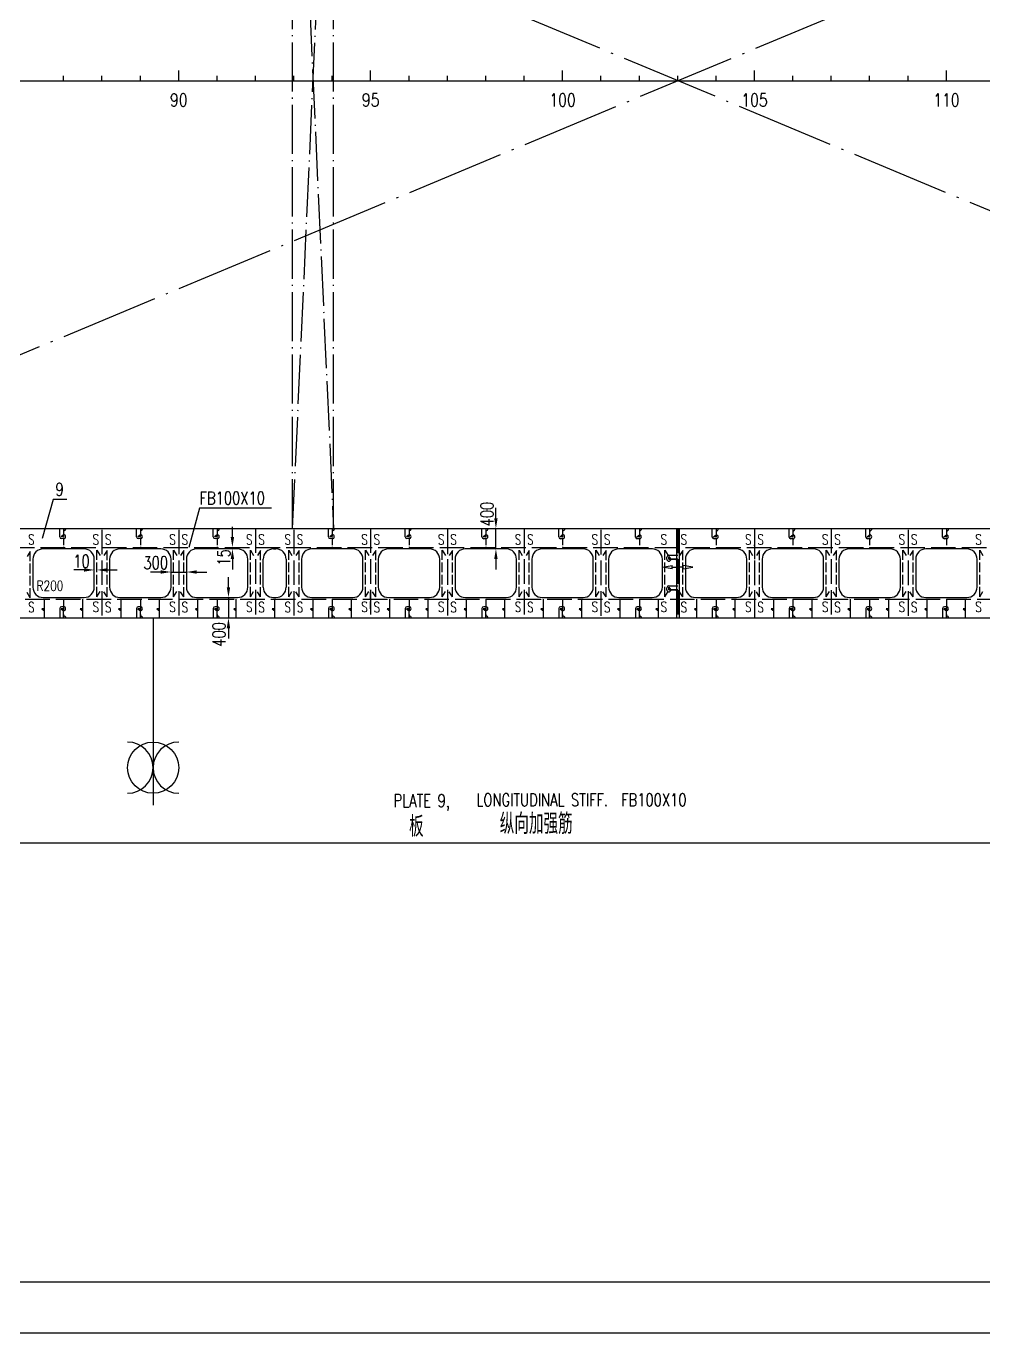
# Model space of a CAD drawing. Extents: x 373818 to 564480, y 322172 to 634257.
# Drawn here: x 489719 to 508432, y 548557 to 574099 of the extents above; entities that cross this region are included whole.
import ezdxf
from ezdxf.enums import TextEntityAlignment as Align

# ---------------------------------------------------------------- set-up
doc = ezdxf.new("R2010")
doc.units = 0
doc.header["$LTSCALE"] = 40
doc.header["$MEASUREMENT"] = 0
for name, pattern in [('ACAD_ISO02W100', [15, 12, -3]), ('ACAD_ISO04W100', [30.5, 24, -3, 0.5, -3]), ('ACAD_ISO05W100', [34, 24, -3, 0.5, -3, 0.5, -3])]:
    doc.linetypes.add(name, pattern=pattern)
doc.layers.get('0').update_dxf_attribs({"linetype": 'CONTINUOUS'})
doc.layers.get('DEFPOINTS').update_dxf_attribs({"linetype": 'CONTINUOUS'})
for name, color, linetype in [('01CONTINUOUS', 2, 'CONTINUOUS'), ('11', 7, 'CONTINUOUS'), ('BT_ENG', 7, 'CONTINUOUS'), ('C-CEN', 4, 'ACAD_ISO04W100'), ('C-DAS', 4, 'ACAD_ISO02W100'), ('CON-SIGN', 5, 'CONTINUOUS'), ('FRAME', 7, 'CONTINUOUS'), ('Y-CON', 2, 'CONTINUOUS'), ('Y-DAS', 2, 'ACAD_ISO02W100'), ('Y-PH', 2, 'ACAD_ISO05W100')]:
    doc.layers.add(name, color=color, linetype=linetype)
doc.styles.add('ROMANS', font='romans.shx', dxfattribs={"width": 0.75, "height": 250, "bigfont": 'hzdx.shx'})

# ---------------------------------------------------------------- blocks, each defined once
blk = doc.blocks.new('_CLOSEDBLANK')
at = {"color": 0, "linetype": 'ByBlock'}
for p, q in [((-1, 0.17), (0, 0)), ((-1, 0.17), (-1, -0.17)), ((0, 0), (-1, -0.17))]:
    blk.add_line(p, q, dxfattribs=at)

msp = doc.modelspace()

# ---------------------------------------------------------------- linework, layer by layer
for p, q in [((492700.32, 573030.69), (492700.32, 573230.69)), ((496450.32, 573030.69), (496450.32, 573230.69)), ((500200.32, 573030.69), (500200.32, 573230.69)), ((503950.32, 573030.69), (503950.32, 573230.69)), ((507700.32, 573030.69), (507700.32, 573230.69)), ((481450.32, 573030.69), (523450.32, 573030.69)), ((490450.32, 573030.69), (490450.32, 573130.69)), ((491200.32, 573030.69), (491200.32, 573130.69)), ((491950.32, 573030.69), (491950.32, 573130.69)), ((493450.32, 573030.69), (493450.32, 573130.69)), ((494200.32, 573030.69), (494200.32, 573130.69)), ((494950.32, 573030.69), (494950.32, 573130.69)), ((495700.32, 573030.69), (495700.32, 573130.69)), ((497200.32, 573030.69), (497200.32, 573130.69)), ((497950.32, 573030.69), (497950.32, 573130.69)), ((498700.32, 573030.69), (498700.32, 573130.69)), ((499450.32, 573030.69), (499450.32, 573130.69)), ((500950.32, 573030.69), (500950.32, 573130.69)), ((501700.32, 573030.69), (501700.32, 573130.69)), ((502450.32, 573030.69), (502450.32, 573130.69)), ((503200.32, 573030.69), (503200.32, 573130.69)), ((504700.32, 573030.69), (504700.32, 573130.69)), ((505450.32, 573030.69), (505450.32, 573130.69)), ((506200.32, 573030.69), (506200.32, 573130.69)), ((506950.32, 573030.69), (506950.32, 573130.69)), ((490247.54, 564845.67), (490034.8, 564080.94)), ((490512.82, 564845.67), (490247.54, 564845.67)), ((493108.41, 564675.42), (492895.68, 563910.69)), ((494513.7, 564675.42), (493108.41, 564675.42)), ((490450.32, 564080.69), (490410.32, 564080.69)), ((491950.32, 564080.69), (491910.32, 564080.69)), ((493450.32, 564080.69), (493410.32, 564080.69)), ((495700.32, 564080.69), (495660.32, 564080.69)), ((497200.32, 564080.69), (497160.32, 564080.69)), ((498700.32, 564078.93), (498660.32, 564078.93)), ((500200.32, 564078.93), (500160.32, 564078.93)), ((501700.32, 564077.17), (501660.32, 564077.17)), ((503200.32, 564077.17), (503160.32, 564077.17)), ((504700.32, 564077.17), (504660.32, 564077.17)), ((506200.32, 564077.17), (506160.32, 564077.17)), ((507700.32, 564077.17), (507660.32, 564077.17)), ((502237.1, 563680.69), (502237.1, 563720.69)), ((494800.32, 563680.69), (494800.32, 563130.69)), ((502237.1, 563080.69), (502237.1, 563120.69)), ((490450.32, 562750.69), (490410.32, 562750.69)), ((491950.32, 562750.69), (491910.32, 562750.69)), ((493450.32, 562750.69), (493410.32, 562750.69)), ((495700.32, 562750.69), (495660.32, 562750.69)), ((497200.32, 562750.69), (497160.32, 562750.69)), ((498700.32, 562750.69), (498660.32, 562750.69)), ((500200.32, 562750.69), (500160.32, 562750.69)), ((501700.32, 562750.69), (501660.32, 562750.69)), ((503200.32, 562750.69), (503160.32, 562750.69)), ((504700.32, 562750.69), (504660.32, 562750.69)), ((506200.32, 562750.69), (506160.32, 562750.69)), ((507700.32, 562750.69), (507660.32, 562750.69)), ((492199.82, 562530.69), (492199.82, 558870.3)), ((545200.32, 558131.38), (455200.32, 558131.38))]:
    msp.add_line(p, q)
at = {"color": 1, "linetype": 'ByBlock'}
for p, q in [((498897.97, 564480.69), (498897.97, 564680.69)), ((493749.18, 564110.69), (493749.18, 564310.69)), ((498897.97, 563880.69), (498897.97, 564280.69)), ((490850.32, 563469.21), (490650.32, 563469.21)), ((491300.32, 563469.21), (491500.32, 563469.21)), ((493749.18, 563680.69), (493749.18, 563480.69)), ((498897.97, 563680.69), (498897.97, 563480.69)), ((492350.32, 563428.66), (492150.32, 563428.66)), ((492550.32, 563428.66), (492850.32, 563428.66)), ((492550.32, 563428.66), (492850.32, 563428.66)), ((493050.32, 563428.66), (493250.32, 563428.66)), ((493671.87, 563130.69), (493671.87, 563330.69)), ((493671.87, 562930.69), (493671.87, 562530.69)), ((493671.87, 562930.69), (493671.87, 562530.69)), ((493661.16, 562530.69), (493701.87, 562530.69)), ((493671.87, 562330.69), (493671.87, 562130.69))]:
    msp.add_line(p, q, dxfattribs=at)
at = {"color": 7, "ltscale": 0.2}
for p, q in [((490375.32, 564115.69), (490375.32, 564280.69)), ((491875.32, 564115.69), (491875.32, 564280.69)), ((493375.32, 564115.69), (493375.32, 564280.69)), ((495625.32, 564115.69), (495625.32, 564280.69)), ((497125.32, 564115.69), (497125.32, 564280.69)), ((498625.32, 564113.93), (498625.32, 564278.93)), ((500125.32, 564113.93), (500125.32, 564278.93)), ((501625.32, 564112.17), (501625.32, 564277.17)), ((503125.32, 564112.17), (503125.32, 564277.17)), ((504625.32, 564112.17), (504625.32, 564277.17)), ((506125.32, 564112.17), (506125.32, 564277.17)), ((507625.32, 564112.17), (507625.32, 564277.17)), ((502272.1, 563755.69), (502450.32, 563755.69)), ((502272.1, 563155.69), (502450.32, 563155.69)), ((490375.32, 562715.69), (490375.32, 562538.77)), ((491875.32, 562715.69), (491875.32, 562538.77)), ((493375.32, 562715.69), (493375.32, 562538.77)), ((495625.32, 562715.69), (495625.32, 562538.77)), ((497125.32, 562715.69), (497125.32, 562538.77)), ((498625.32, 562715.69), (498625.32, 562538.77)), ((500125.32, 562715.69), (500125.32, 562538.77)), ((501625.32, 562715.69), (501625.32, 562538.77)), ((503125.32, 562715.69), (503125.32, 562538.77)), ((504625.32, 562715.69), (504625.32, 562538.77)), ((506125.32, 562715.69), (506125.32, 562538.77)), ((507625.32, 562715.69), (507625.32, 562538.77))]:
    msp.add_line(p, q, dxfattribs=at)
at = {"color": 0, "linetype": 'ByBlock'}
for p, q in [((489800.32, 563832.75), (489737.61, 563730.2)), ((491100.32, 563854.71), (491163.03, 563752.15)), ((491300.32, 563851.77), (491237.61, 563749.21)), ((492600.32, 563854.71), (492663.03, 563752.15)), ((492800.32, 563851.77), (492737.61, 563749.21)), ((494100.32, 563854.71), (494163.03, 563752.15)), ((494300.32, 563851.77), (494237.61, 563749.21)), ((494550.32, 563880.69), (494600.32, 563880.69)), ((494850.32, 563854.71), (494913.03, 563752.15)), ((495050.32, 563851.77), (494987.61, 563749.21)), ((496350.32, 563854.71), (496413.03, 563752.15)), ((496550.32, 563851.77), (496487.61, 563749.21)), ((497850.32, 563854.71), (497913.03, 563752.15)), ((498050.32, 563851.77), (497987.61, 563749.21)), ((499350.32, 563854.71), (499413.03, 563752.15)), ((499550.32, 563851.77), (499487.61, 563749.21)), ((500850.32, 563854.71), (500913.03, 563752.15)), ((501050.32, 563851.77), (500987.61, 563749.21)), ((502200.32, 563854.71), (502263.03, 563752.15)), ((502550.32, 563851.77), (502487.61, 563749.21)), ((503850.32, 563854.71), (503913.03, 563752.15)), ((504050.32, 563851.77), (503987.61, 563749.21)), ((505350.32, 563854.71), (505413.03, 563752.15)), ((505550.32, 563851.77), (505487.61, 563749.21)), ((506850.32, 563854.71), (506913.03, 563752.15)), ((507050.32, 563851.77), (506987.61, 563749.21)), ((508350.32, 563854.71), (508413.03, 563752.15)), ((489800.32, 562922.75), (489737.61, 563025.31)), ((491100.32, 562944.71), (491163.03, 563047.27)), ((491300.32, 562941.77), (491237.61, 563044.33)), ((492600.32, 562944.71), (492663.03, 563047.27)), ((492800.32, 562941.77), (492737.61, 563044.33)), ((494100.32, 562944.71), (494163.03, 563047.27)), ((494300.32, 562941.77), (494237.61, 563044.33)), ((494850.32, 562944.71), (494913.03, 563047.27)), ((495050.32, 562941.77), (494987.61, 563044.33)), ((496350.32, 562944.71), (496413.03, 563047.27)), ((496550.32, 562941.77), (496487.61, 563044.33)), ((497850.32, 562944.71), (497913.03, 563047.27)), ((498050.32, 562941.77), (497987.61, 563044.33)), ((499350.32, 562944.71), (499413.03, 563047.27)), ((499550.32, 562941.77), (499487.61, 563044.33)), ((500850.32, 562944.71), (500913.03, 563047.27)), ((501050.32, 562941.77), (500987.61, 563044.33)), ((502200.32, 562944.71), (502263.03, 563047.27)), ((502550.32, 562941.77), (502487.61, 563044.33)), ((503850.32, 562944.71), (503913.03, 563047.27)), ((504050.32, 562941.77), (503987.61, 563044.33)), ((505350.32, 562944.71), (505413.03, 563047.27)), ((505550.32, 562941.77), (505487.61, 563044.33)), ((506850.32, 562944.71), (506913.03, 563047.27)), ((507050.32, 562941.77), (506987.61, 563044.33)), ((508350.32, 562944.71), (508413.03, 563047.27)), ((494550.32, 562930.69), (494600.32, 562930.69))]:
    msp.add_line(p, q, dxfattribs=at)
at = {"color": 2}
msp.add_line((447392.4, 549556.63), (562792.4, 549556.63), dxfattribs=at)
msp.add_circle((492199.82, 559604.25), 500)
at = {"color": 7, "ltscale": 0.2}
for centre, start, end in [((490450.12, 564280.68), 270, 0), ((491950.12, 564280.68), 270, 0), ((493450.12, 564280.68), 270, 0), ((495700.12, 564280.68), 270, 0), ((497200.12, 564280.68), 270, 0), ((498700.12, 564278.92), 270, 0), ((500200.12, 564278.92), 270, 0), ((501700.12, 564277.16), 270, 0), ((503200.12, 564277.16), 270, 0), ((504700.12, 564277.16), 270, 0), ((506200.12, 564277.16), 270, 0), ((507700.12, 564277.16), 270, 0), ((502461.11, 563680.68), 180, 256.127404), ((502461.11, 563080.68), 180, 256.127404), ((490450.33, 562526.38), 360, 90), ((491950.33, 562526.38), 360, 90), ((493450.33, 562526.38), 360, 90), ((495700.33, 562526.38), 360, 90), ((497200.33, 562526.38), 360, 90), ((498700.33, 562526.38), 360, 90), ((500200.33, 562526.38), 360, 90), ((501700.33, 562526.38), 360, 90), ((503200.33, 562526.38), 360, 90), ((504700.33, 562526.38), 360, 90), ((506200.33, 562526.38), 360, 90), ((507700.33, 562526.38), 360, 90)]:
    msp.add_arc(centre, 44.99, start, end, dxfattribs=at)
for centre, radius, start, end in [((490410.32, 564115.69), 35, 180, 270), ((490450.32, 564120.69), 40, 270, 90), ((491910.32, 564115.69), 35, 180, 270), ((491950.32, 564120.69), 40, 270, 90), ((493410.32, 564115.69), 35, 180, 270), ((493450.32, 564120.69), 40, 270, 90), ((495660.32, 564115.69), 35, 180, 270), ((495700.32, 564120.69), 40, 270, 90), ((497160.32, 564115.69), 35, 180, 270), ((497200.32, 564120.69), 40, 270, 90), ((498660.32, 564113.93), 35, 180, 270), ((498700.32, 564118.93), 40, 270, 90), ((500160.32, 564113.93), 35, 180, 270), ((500200.32, 564118.93), 40, 270, 90), ((501660.32, 564112.17), 35, 180, 270), ((501700.32, 564117.17), 40, 270, 90), ((503160.32, 564112.17), 35, 180, 270), ((503200.32, 564117.17), 40, 270, 90), ((504660.32, 564112.17), 35, 180, 270), ((504700.32, 564117.17), 40, 270, 90), ((506160.32, 564112.17), 35, 180, 270), ((506200.32, 564117.17), 40, 270, 90), ((507660.32, 564112.17), 35, 180, 270), ((507700.32, 564117.17), 40, 270, 90), ((502272.1, 563720.69), 35, 90, 180), ((502277.1, 563680.69), 40, 180, 0), ((502272.1, 563120.69), 35, 90, 180), ((502277.1, 563080.69), 40, 180, 0), ((490410.32, 562715.69), 35, 90, 180), ((490450.32, 562710.69), 40, 270, 90), ((491910.32, 562715.69), 35, 90, 180), ((491950.32, 562710.69), 40, 270, 90), ((493410.32, 562715.69), 35, 90, 180), ((493450.32, 562710.69), 40, 270, 90), ((495660.32, 562715.69), 35, 90, 180), ((495700.32, 562710.69), 40, 270, 90), ((497160.32, 562715.69), 35, 90, 180), ((497200.32, 562710.69), 40, 270, 90), ((498660.32, 562715.69), 35, 90, 180), ((498700.32, 562710.69), 40, 270, 90), ((500160.32, 562715.69), 35, 90, 180), ((500200.32, 562710.69), 40, 270, 90), ((501660.32, 562715.69), 35, 90, 180), ((501700.32, 562710.69), 40, 270, 90), ((503160.32, 562715.69), 35, 90, 180), ((503200.32, 562710.69), 40, 270, 90), ((504660.32, 562715.69), 35, 90, 180), ((504700.32, 562710.69), 40, 270, 90), ((506160.32, 562715.69), 35, 90, 180), ((506200.32, 562710.69), 40, 270, 90), ((507660.32, 562715.69), 35, 90, 180), ((507700.32, 562710.69), 40, 270, 90), ((491699.82, 559604.25), 500, 270, 90), ((492699.82, 559604.25), 500, 90, 270)]:
    msp.add_arc(centre, radius, start, end)
at = {"color": 1, "linetype": 'ByBlock'}
for points in [[(498864.63, 564480.69), (498931.3, 564480.69), (498897.97, 564280.69)], [(493715.85, 564110.69), (493782.52, 564110.69), (493749.18, 563910.69)], [(493715.85, 563680.69), (493782.52, 563680.69), (493749.18, 563880.69)], [(498864.63, 563680.69), (498931.3, 563680.69), (498897.97, 563880.69)], [(490850.32, 563502.54), (490850.32, 563435.88), (491050.32, 563469.21)], [(491300.32, 563502.54), (491300.32, 563435.88), (491100.32, 563469.21)], [(492350.32, 563462), (492350.32, 563395.33), (492550.32, 563428.66)], [(493050.32, 563462), (493050.32, 563395.33), (492850.32, 563428.66)], [(493638.53, 563130.69), (493705.2, 563130.69), (493671.87, 562930.69)], [(493638.53, 562330.69), (493705.2, 562330.69), (493671.87, 562530.69)]]:
    msp.add_solid(points, dxfattribs=at)
at = {"layer": '01CONTINUOUS'}
for p, q in [((453999.47, 564280.69), (526450.32, 564280.69)), ((490075.32, 562710.69), (490075.32, 562900.69)), ((490825.32, 562710.69), (490825.32, 562900.69)), ((491575.32, 562710.69), (491575.32, 562900.69)), ((492325.32, 562710.69), (492325.32, 562900.69)), ((493075.32, 562710.69), (493075.32, 562900.69)), ((493825.32, 562710.69), (493825.32, 562900.69)), ((494575.32, 562710.69), (494575.32, 562900.69)), ((495325.32, 562710.69), (495325.32, 562900.69)), ((496075.32, 562710.69), (496075.32, 562900.69)), ((496825.32, 562710.69), (496825.32, 562900.69)), ((497575.32, 562710.69), (497575.32, 562900.69)), ((498325.32, 562710.69), (498325.32, 562900.69)), ((499075.32, 562710.69), (499075.32, 562900.69)), ((499825.32, 562710.69), (499825.32, 562900.69)), ((500575.32, 562710.69), (500575.32, 562900.69)), ((501325.32, 562710.69), (501325.32, 562900.69)), ((502075.32, 562710.69), (502075.32, 562900.69)), ((502825.32, 562710.69), (502825.32, 562900.69)), ((503575.32, 562710.69), (503575.32, 562900.69)), ((504325.32, 562710.69), (504325.32, 562900.69)), ((505075.32, 562710.69), (505075.32, 562900.69)), ((505825.32, 562710.69), (505825.32, 562900.69)), ((506575.32, 562710.69), (506575.32, 562900.69)), ((507325.32, 562710.69), (507325.32, 562900.69)), ((508075.32, 562710.69), (508075.32, 562900.69)), ((463108.61, 562530.69), (520911.23, 562530.69))]:
    msp.add_line(p, q, dxfattribs=at)
msp.add_lwpolyline([(453999.47, 563197.81), (454724.22, 563068.75), (456889.22, 562817.99), (459074.22, 562644.89), (459350.32, 562627.89), (461599.62, 562542.49), (463108.72, 562530.69), (465850.32, 562530.69), (472350.32, 562530.69), (476450.32, 562530.69), (477700.32, 562530.69), (480700.32, 562530.69), (515850.32, 562530.69)], dxfattribs=at)
at = {"layer": '11', "color": 7, "linetype": 'Continuous'}
for p, q in [((502425.32, 564277.17), (502425.32, 562530.69)), ((502475.32, 564277.17), (502475.32, 562530.69)), ((490850.01, 563880.69), (490045.48, 563880.69)), ((492350.01, 563880.69), (491545.48, 563880.69)), ((493850.01, 563880.69), (493045.48, 563880.69)), ((496100.01, 563880.69), (495295.48, 563880.69)), ((497600.01, 563880.69), (496795.48, 563880.69)), ((499100.01, 563880.69), (498295.48, 563880.69)), ((500600.01, 563880.69), (499795.48, 563880.69)), ((501959.42, 563880.69), (501295.48, 563880.69)), ((503600.01, 563880.69), (502795.48, 563880.69)), ((505100.01, 563880.69), (504295.48, 563880.69)), ((506600.01, 563880.69), (505795.48, 563880.69)), ((508100.01, 563880.69), (507295.48, 563880.69)), ((489850.32, 563680.69), (489850.32, 563130.69)), ((491050.32, 563130.69), (491050.32, 563680.69)), ((491350.32, 563680.69), (491350.32, 563130.69)), ((492550.32, 563130.69), (492550.32, 563680.69)), ((492850.32, 563680.69), (492850.32, 563130.69)), ((494050.32, 563130.69), (494050.32, 563680.69)), ((494350.32, 563130.69), (494350.32, 563680.69)), ((495100.32, 563680.69), (495100.32, 563130.69)), ((496300.32, 563130.69), (496300.32, 563680.69)), ((496600.32, 563680.69), (496600.32, 563130.69)), ((497800.32, 563130.69), (497800.32, 563680.69)), ((498100.32, 563680.69), (498100.32, 563130.69)), ((499300.32, 563130.69), (499300.32, 563680.69)), ((499600.32, 563680.69), (499600.32, 563130.69)), ((500800.32, 563130.69), (500800.32, 563680.69)), ((501100.32, 563680.69), (501100.32, 563130.69)), ((502150.32, 563130.69), (502150.32, 563680.69)), ((502600.32, 563680.69), (502600.32, 563130.69)), ((503800.32, 563130.69), (503800.32, 563680.69)), ((504100.32, 563680.69), (504100.32, 563130.69)), ((505300.32, 563130.69), (505300.32, 563680.69)), ((505600.32, 563680.69), (505600.32, 563130.69)), ((506800.32, 563130.69), (506800.32, 563680.69)), ((507100.32, 563680.69), (507100.32, 563130.69)), ((508300.32, 563130.69), (508300.32, 563680.69)), ((490050.32, 562930.69), (490850.32, 562930.69)), ((490100.32, 562930.69), (490800.32, 562930.69)), ((491550.32, 562930.69), (492350.32, 562930.69)), ((493050.32, 562930.69), (493850.32, 562930.69)), ((495300.32, 562930.69), (496100.32, 562930.69)), ((496800.32, 562930.69), (497600.32, 562930.69)), ((498300.32, 562930.69), (499100.32, 562930.69)), ((499800.32, 562930.69), (500600.32, 562930.69)), ((501300.32, 562930.69), (501950.32, 562930.69)), ((502800.32, 562930.69), (503600.32, 562930.69)), ((504300.32, 562930.69), (505100.32, 562930.69)), ((505800.32, 562930.69), (506600.32, 562930.69)), ((507300.32, 562930.69), (508100.32, 562930.69))]:
    msp.add_line(p, q, dxfattribs=at)
for centre, start, end in [((490050.32, 563680.69), 90, 180), ((490850.32, 563680.69), 0, 90), ((491550.32, 563680.69), 90, 180), ((492350.32, 563680.69), 0, 90), ((493050.32, 563680.69), 90, 180), ((493850.32, 563680.69), 0, 90), ((494550.32, 563680.69), 90, 180), ((494600.32, 563680.69), 0, 90), ((495300.32, 563680.69), 90, 180), ((496100.32, 563680.69), 0, 90), ((496800.32, 563680.69), 90, 180), ((497600.32, 563680.69), 0, 90), ((498300.32, 563680.69), 90, 180), ((499100.32, 563680.69), 0, 90), ((499800.32, 563680.69), 90, 180), ((500600.32, 563680.69), 0, 90), ((501300.32, 563680.69), 90, 180), ((501950.32, 563680.69), 0, 90), ((502800.32, 563680.69), 90, 180), ((503600.32, 563680.69), 0, 90), ((504300.32, 563680.69), 90, 180), ((505100.32, 563680.69), 0, 90), ((505800.32, 563680.69), 90, 180), ((506600.32, 563680.69), 0, 90), ((507300.32, 563680.69), 90, 180), ((508100.32, 563680.69), 0, 90), ((490050.32, 563130.69), 180, 270), ((490850.32, 563130.69), 270, 0), ((491550.32, 563130.69), 180, 270), ((492350.32, 563130.69), 270, 0), ((493050.32, 563130.69), 180, 270), ((493850.32, 563130.69), 270, 0), ((494550.32, 563130.69), 180, 270), ((494600.32, 563130.69), 270, 0), ((495300.32, 563130.69), 180, 270), ((496100.32, 563130.69), 270, 0), ((496800.32, 563130.69), 180, 270), ((497600.32, 563130.69), 270, 0), ((498300.32, 563130.69), 180, 270), ((499100.32, 563130.69), 270, 0), ((499800.32, 563130.69), 180, 270), ((500600.32, 563130.69), 270, 0), ((501300.32, 563130.69), 180, 270), ((501950.32, 563130.69), 270, 0), ((502800.32, 563130.69), 180, 270), ((503600.32, 563130.69), 270, 0), ((504300.32, 563130.69), 180, 270), ((505100.32, 563130.69), 270, 0), ((505800.32, 563130.69), 180, 270), ((506600.32, 563130.69), 270, 0), ((507300.32, 563130.69), 180, 270), ((508100.32, 563130.69), 270, 0)]:
    msp.add_arc(centre, 200, start, end, dxfattribs=at)
at = {"layer": 'BT_ENG'}
msp.add_line((444892.4, 548556.63), (563792.4, 548556.63), dxfattribs=at)
at = {"layer": 'C-CEN', "ltscale": 2}
for p, q in [((481450.32, 564280.69), (523450.32, 581780.69)), ((523450.32, 564280.69), (481450.32, 581780.69))]:
    msp.add_line(p, q, dxfattribs=at)
at = {"layer": 'C-CEN'}
for p, q in [((494925.32, 581780.69), (495725.32, 564280.69)), ((494925.32, 564280.69), (495725.32, 581780.69)), ((494925.32, 564280.69), (494925.32, 581780.69)), ((495725.32, 564280.69), (495725.32, 581780.69))]:
    msp.add_line(p, q, dxfattribs=at)
at = {"layer": 'C-DAS'}
msp.add_line((455200.32, 563910.69), (526450.32, 563910.69), dxfattribs=at)
at = {"layer": 'C-DAS', "ltscale": 0.4}
for p, q in [((489800.32, 562922.75), (489800.32, 563832.75)), ((491100.32, 562944.71), (491100.32, 563854.71)), ((491300.32, 562941.77), (491300.32, 563851.77)), ((492600.32, 562944.71), (492600.32, 563854.71)), ((492800.32, 562941.77), (492800.32, 563851.77)), ((494100.32, 562944.71), (494100.32, 563854.71)), ((494300.32, 562941.77), (494300.32, 563851.77)), ((494850.32, 562944.71), (494850.32, 563854.71)), ((495050.32, 562941.77), (495050.32, 563851.77)), ((496350.32, 562944.71), (496350.32, 563854.71)), ((496550.32, 562941.77), (496550.32, 563851.77)), ((497850.32, 562944.71), (497850.32, 563854.71)), ((498050.32, 562941.77), (498050.32, 563851.77)), ((499350.32, 562944.71), (499350.32, 563854.71)), ((499550.32, 562941.77), (499550.32, 563851.77)), ((500850.32, 562944.71), (500850.32, 563854.71)), ((501050.32, 562941.77), (501050.32, 563851.77)), ((502200.32, 562944.71), (502200.32, 563854.71)), ((502550.32, 562941.77), (502550.32, 563851.77)), ((503850.32, 562944.71), (503850.32, 563854.71)), ((504050.32, 562941.77), (504050.32, 563851.77)), ((505350.32, 562944.71), (505350.32, 563854.71)), ((505550.32, 562941.77), (505550.32, 563851.77)), ((506850.32, 562944.71), (506850.32, 563854.71)), ((507050.32, 562941.77), (507050.32, 563851.77)), ((508350.32, 562944.71), (508350.32, 563854.71))]:
    msp.add_line(p, q, dxfattribs=at)
at = {"layer": 'C-DAS'}
msp.add_lwpolyline([(455200.32, 563383.61), (456889.22, 563187.99), (459074.22, 563014.89), (459350.32, 562997.89), (461599.62, 562912.49), (463108.72, 562900.69), (465850.32, 562900.69), (472350.32, 562900.69), (476450.32, 562900.69), (477700.32, 562900.69), (480700.32, 562900.69), (515850.32, 562900.69), (517850.32, 562900.69), (520911.22, 562900.69), (521200.32, 562903.36)], dxfattribs=at)
at = {"layer": 'CON-SIGN', "color": 1}
for points in [[(502341.34, 563522.57), (502450.32, 563522.57)], [(502559.3, 563522.57), (502450.32, 563522.57)]]:
    msp.add_lwpolyline(points, dxfattribs=at)
at = {"layer": 'DEFPOINTS', "color": 0, "linetype": 'ByBlock'}
for p in [(492550.32, 563428.66), (492850.32, 563428.66), (492850.32, 563428.66), (493631.16, 562930.69), (493631.16, 562530.69), (493671.87, 562530.69)]:
    msp.add_point(p, dxfattribs=at)
at = {"layer": 'Y-CON'}
for p, q in [((502277.1, 563680.69), (502450.32, 563680.69)), ((502277.1, 563080.69), (502450.32, 563080.69))]:
    msp.add_line(p, q, dxfattribs=at)
for points in [[(490450.32, 564280.69), (490450.32, 564120.69), (490400.32, 564120.69), (490450.32, 564160.69)], [(491950.32, 564280.69), (491950.32, 564120.69), (491900.32, 564120.69), (491950.32, 564160.69)], [(493450.32, 564280.69), (493450.32, 564120.69), (493400.32, 564120.69), (493450.32, 564160.69)], [(495700.32, 564280.69), (495700.32, 564120.69), (495650.32, 564120.69), (495700.32, 564160.69)], [(497200.32, 564280.69), (497200.32, 564120.69), (497150.32, 564120.69), (497200.32, 564160.69)], [(498700.32, 564278.93), (498700.32, 564118.93), (498650.32, 564118.93), (498700.32, 564158.93)], [(500200.32, 564278.93), (500200.32, 564118.93), (500150.32, 564118.93), (500200.32, 564158.93)], [(501700.32, 564277.17), (501700.32, 564117.17), (501650.32, 564117.17), (501700.32, 564157.17)], [(503200.32, 564277.17), (503200.32, 564117.17), (503150.32, 564117.17), (503200.32, 564157.17)], [(504700.32, 564277.17), (504700.32, 564117.17), (504650.32, 564117.17), (504700.32, 564157.17)], [(506200.32, 564277.17), (506200.32, 564117.17), (506150.32, 564117.17), (506200.32, 564157.17)], [(507700.32, 564277.17), (507700.32, 564117.17), (507650.32, 564117.17), (507700.32, 564157.17)], [(502450.32, 563680.69), (502277.1, 563680.69), (502277.1, 563730.69), (502317.1, 563680.69)], [(502450.32, 563080.69), (502277.1, 563080.69), (502277.1, 563130.69), (502317.1, 563080.69)], [(490075.32, 562530.69), (490075.32, 562710.69), (490025.32, 562710.69), (490075.32, 562670.69)], [(490450.32, 562530.69), (490450.32, 562710.69), (490400.32, 562710.69), (490450.32, 562670.69)], [(490825.32, 562530.69), (490825.32, 562710.69), (490775.32, 562710.69), (490825.32, 562670.69)], [(491575.32, 562530.69), (491575.32, 562710.69), (491525.32, 562710.69), (491575.32, 562670.69)], [(491950.32, 562530.69), (491950.32, 562710.69), (491900.32, 562710.69), (491950.32, 562670.69)], [(492325.32, 562530.69), (492325.32, 562710.69), (492275.32, 562710.69), (492325.32, 562670.69)], [(493075.32, 562530.69), (493075.32, 562710.69), (493025.32, 562710.69), (493075.32, 562670.69)], [(493450.32, 562530.69), (493450.32, 562710.69), (493400.32, 562710.69), (493450.32, 562670.69)], [(493825.32, 562530.69), (493825.32, 562710.69), (493775.32, 562710.69), (493825.32, 562670.69)], [(494575.32, 562530.69), (494575.32, 562710.69), (494525.32, 562710.69), (494575.32, 562670.69)], [(495325.32, 562530.69), (495325.32, 562710.69), (495275.32, 562710.69), (495325.32, 562670.69)], [(495700.32, 562530.69), (495700.32, 562710.69), (495650.32, 562710.69), (495700.32, 562670.69)], [(496075.32, 562530.69), (496075.32, 562710.69), (496025.32, 562710.69), (496075.32, 562670.69)], [(496825.32, 562530.69), (496825.32, 562710.69), (496775.32, 562710.69), (496825.32, 562670.69)], [(497200.32, 562530.69), (497200.32, 562710.69), (497150.32, 562710.69), (497200.32, 562670.69)], [(497575.32, 562530.69), (497575.32, 562710.69), (497525.32, 562710.69), (497575.32, 562670.69)], [(498325.32, 562530.69), (498325.32, 562710.69), (498275.32, 562710.69), (498325.32, 562670.69)], [(498700.32, 562530.69), (498700.32, 562710.69), (498650.32, 562710.69), (498700.32, 562670.69)], [(499075.32, 562530.69), (499075.32, 562710.69), (499025.32, 562710.69), (499075.32, 562670.69)], [(499825.32, 562530.69), (499825.32, 562710.69), (499775.32, 562710.69), (499825.32, 562670.69)], [(500200.32, 562530.69), (500200.32, 562710.69), (500150.32, 562710.69), (500200.32, 562670.69)], [(500575.32, 562530.69), (500575.32, 562710.69), (500525.32, 562710.69), (500575.32, 562670.69)], [(501325.32, 562530.69), (501325.32, 562710.69), (501275.32, 562710.69), (501325.32, 562670.69)], [(501700.32, 562530.69), (501700.32, 562710.69), (501650.32, 562710.69), (501700.32, 562670.69)], [(502075.32, 562530.69), (502075.32, 562710.69), (502025.32, 562710.69), (502075.32, 562670.69)], [(502825.32, 562530.69), (502825.32, 562710.69), (502775.32, 562710.69), (502825.32, 562670.69)], [(503200.32, 562530.69), (503200.32, 562710.69), (503150.32, 562710.69), (503200.32, 562670.69)], [(503575.32, 562530.69), (503575.32, 562710.69), (503525.32, 562710.69), (503575.32, 562670.69)], [(504325.32, 562530.69), (504325.32, 562710.69), (504275.32, 562710.69), (504325.32, 562670.69)], [(504700.32, 562530.69), (504700.32, 562710.69), (504650.32, 562710.69), (504700.32, 562670.69)], [(505075.32, 562530.69), (505075.32, 562710.69), (505025.32, 562710.69), (505075.32, 562670.69)], [(505825.32, 562530.69), (505825.32, 562710.69), (505775.32, 562710.69), (505825.32, 562670.69)], [(506200.32, 562530.69), (506200.32, 562710.69), (506150.32, 562710.69), (506200.32, 562670.69)], [(506575.32, 562530.69), (506575.32, 562710.69), (506525.32, 562710.69), (506575.32, 562670.69)], [(507325.32, 562530.69), (507325.32, 562710.69), (507275.32, 562710.69), (507325.32, 562670.69)], [(507700.32, 562530.69), (507700.32, 562710.69), (507650.32, 562710.69), (507700.32, 562670.69)], [(508075.32, 562530.69), (508075.32, 562710.69), (508025.32, 562710.69), (508075.32, 562670.69)]]:
    msp.add_lwpolyline(points, dxfattribs=at)
at = {"layer": 'Y-DAS', "ltscale": 0.3}
for p, q in [((490450.32, 564280.69), (490450.32, 563910.69)), ((491950.32, 564280.69), (491950.32, 563910.69)), ((493450.32, 564280.69), (493450.32, 563910.69)), ((495700.32, 564280.69), (495700.32, 563910.69)), ((497200.32, 564280.69), (497200.32, 563910.69)), ((498700.32, 564278.93), (498700.32, 563910.69)), ((500200.32, 564278.93), (500200.32, 563910.69)), ((501700.32, 564277.17), (501700.32, 563910.69)), ((503200.32, 564277.17), (503200.32, 563910.69)), ((504700.32, 564277.17), (504700.32, 563910.69)), ((506200.32, 564277.17), (506200.32, 563910.69)), ((507700.32, 564277.17), (507700.32, 563910.69)), ((496450.32, 562710.69), (496450.32, 563080.69))]:
    msp.add_line(p, q, dxfattribs=at)
at = {"layer": 'Y-DAS'}
for p, q in [((491200.32, 564255.69), (491200.32, 562530.69)), ((492700.32, 564255.69), (492700.32, 562530.69)), ((494200.32, 564280.69), (494200.32, 562530.69)), ((494950.32, 564255.69), (494950.32, 562530.69)), ((496450.32, 564280.69), (496450.32, 562530.69)), ((497950.32, 564280.69), (497950.32, 562530.69)), ((497950.32, 564255.69), (497950.32, 562530.69)), ((499450.32, 564278.93), (499450.32, 562530.69)), ((500950.32, 564253.93), (500950.32, 562528.93)), ((502450.32, 564277.17), (502450.32, 562530.69)), ((503950.32, 564252.17), (503950.32, 562527.17)), ((505450.32, 564277.17), (505450.32, 562530.69)), ((506950.32, 564252.17), (506950.32, 562527.17))]:
    msp.add_line(p, q, dxfattribs=at)
at = {"layer": 'Y-DAS', "ltscale": 0.5}
for p, q in [((503950.32, 563077.17), (503950.32, 562528.93)), ((490450.32, 562900.69), (490450.32, 562532.46)), ((491950.32, 562900.69), (491950.32, 562532.46)), ((493450.32, 562900.69), (493450.32, 562532.46)), ((495700.32, 562900.69), (495700.32, 562532.46)), ((497200.32, 562900.69), (497200.32, 562532.46)), ((498700.32, 562900.69), (498700.32, 562532.46)), ((500200.32, 562900.69), (500200.32, 562532.46)), ((501700.32, 562900.69), (501700.32, 562532.46)), ((503200.32, 562900.69), (503200.32, 562532.46)), ((504700.32, 562900.69), (504700.32, 562532.46)), ((506200.32, 562900.69), (506200.32, 562532.46)), ((507700.32, 562900.69), (507700.32, 562532.46))]:
    msp.add_line(p, q, dxfattribs=at)
at = {"layer": 'Y-PH', "ltscale": 0.3}
msp.add_line((503950.32, 564277.17), (503950.32, 563677.17), dxfattribs=at)

# ---------------------------------------------------------------- block references
at = {"layer": 'CON-SIGN', "color": 1, "yscale": 187.5, "zscale": 187.5, "rotation": 180}
for p, xscale in [((502153.84, 563522.57), 187.5), ((502746.8, 563522.57), -187.5)]:
    msp.add_blockref('_CLOSEDBLANK', p, dxfattribs=dict(at, xscale=xscale))

# ---------------------------------------------------------------- texts
at = {"color": 7, "style": 'ROMANS', "width": 0.75}
for s, height, p in [('9', 250, (490291.39, 564919.28)), ('FB100X10', 250, (493107.38, 564749.03)), ('R200', 200, (489924.3, 563059.26))]:
    msp.add_text(s, height=height, dxfattribs=at).set_placement(p)
at = {"style": 'ROMANS', "width": 0.75}
msp.add_text('PLATE 9,', height=250, dxfattribs=at).set_placement((496898.49, 558834.4))
at = {"color": 1, "linetype": 'ByBlock', "char_height": 250, "attachment_point": 5, "rotation": 90, "style": 'ROMANS'}
for s, insert in [('\\A1;400', (498722.97, 564560.61)), ('\\A1;15', (493580.7, 563715.04)), ('\\A1;400', (493486.33, 562208.47))]:
    msp.add_mtext(s, dxfattribs=dict(at, insert=insert))
at = {"attachment_point": 5, "style": 'ROMANS'}
for s, insert, char_height in [('S', (489820.23, 564064.42), 200), ('S', (491079.31, 564064.42), 200), ('S', (491320.23, 564064.42), 200), ('S', (492579.31, 564064.42), 200), ('S', (492820.23, 564064.42), 200), ('S', (494079.31, 564064.42), 200), ('S', (494320.21, 564064.42), 200), ('S', (494829.31, 564064.42), 200), ('S', (495070.23, 564064.42), 200), ('S', (496329.31, 564064.42), 200), ('S', (496570.23, 564064.42), 200), ('S', (497829.31, 564064.42), 200), ('S', (498070.23, 564064.42), 200), ('S', (499329.31, 564064.42), 200), ('S', (499570.23, 564064.42), 200), ('S', (500829.31, 564064.42), 200), ('S', (501070.23, 564064.42), 200), ('S', (502179.31, 564064.42), 200), ('S', (502570.23, 564064.42), 200), ('S', (503829.31, 564064.42), 200), ('S', (504070.23, 564064.42), 200), ('S', (505329.31, 564064.42), 200), ('S', (505570.23, 564064.42), 200), ('S', (506829.31, 564064.42), 200), ('S', (507070.23, 564064.42), 200), ('S', (508329.31, 564064.42), 200), ('S', (489820.23, 562743.3), 200), ('S', (491079.31, 562748.29), 200), ('S', (491320.23, 562743.3), 200), ('S', (492579.31, 562748.29), 200), ('S', (492820.23, 562743.3), 200), ('S', (494079.31, 562748.29), 200), ('S', (494320.21, 562743.3), 200), ('S', (494829.31, 562743.3), 200), ('S', (495070.23, 562743.3), 200), ('S', (496329.31, 562748.29), 200), ('S', (496570.23, 562743.3), 200), ('S', (497829.31, 562748.29), 200), ('S', (498070.23, 562743.3), 200), ('S', (499329.31, 562748.29), 200), ('S', (499570.23, 562743.3), 200), ('S', (500829.31, 562748.29), 200), ('S', (501070.23, 562743.3), 200), ('S', (502179.31, 562748.29), 200), ('S', (502570.23, 562743.3), 200), ('S', (503829.31, 562748.29), 200), ('S', (504070.23, 562743.3), 200), ('S', (505329.31, 562748.29), 200), ('S', (505570.23, 562743.3), 200), ('S', (506829.31, 562748.29), 200), ('S', (507070.23, 562743.3), 200), ('S', (508329.31, 562748.29), 200), ('LONGITUDINAL STIFF.  FB100X10', (500569.97, 558974.98), 250), ('板', (497343.17, 558453.82), 400), ('纵向加强筋', (499685.16, 558507.25), 400)]:
    msp.add_mtext(s, dxfattribs=dict(at, insert=insert, char_height=char_height))
at = {"color": 1, "linetype": 'ByBlock', "char_height": 250, "attachment_point": 5, "style": 'ROMANS'}
for s, insert in [('\\A1;10', (490800.32, 563639.41)), ('\\A1;300', (492250.63, 563609.17))]:
    msp.add_mtext(s, dxfattribs=dict(at, insert=insert))
at = {"layer": 'FRAME', "style": 'ROMANS', "width": 0.8}
for s, p in [('90', (492700.32, 572655.69)), ('95', (496450.32, 572655.69)), ('100', (500200.32, 572655.69)), ('105', (503950.32, 572655.69)), ('110', (507700.32, 572655.69))]:
    msp.add_text(s, height=250, dxfattribs=at).set_placement(p, align=Align.MIDDLE)

doc.saveas('drawing.dxf')
